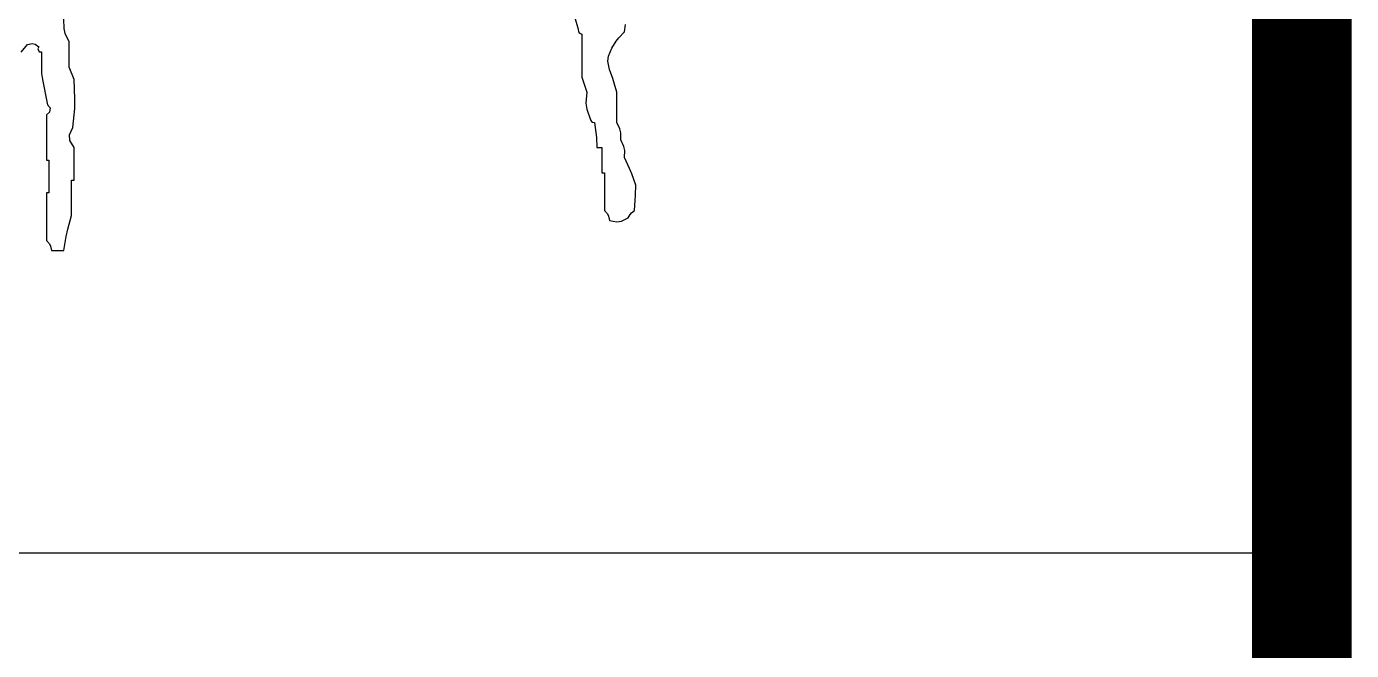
# Model space of a CAD drawing. Extents: x -737978 to 768813, y -372247 to 1140308.
# Drawn here: x 249805 to 251800, y -130818 to -129879 of the extents above; entities that cross this region are included whole.
import ezdxf

# ---------------------------------------------------------------- set-up
doc = ezdxf.new("R2010")
doc.units = 0
doc.header["$LTSCALE"] = 1000
doc.header["$MEASUREMENT"] = 0
doc.layers.get('0').update_dxf_attribs({"linetype": 'CONTINUOUS'})
doc.layers.add('PUB_TITLE', color=4, linetype='CONTINUOUS')

# ---------------------------------------------------------------- blocks, each defined once
blk = doc.blocks.new('黄履优')
for p, q in [((1.237017, 0.230099), (1.239431, 0.221714)), ((0.898575, 0.222235), (0.898525, 0.228382)), ((0.899301, 0.218969), (0.898575, 0.222235)), ((1.239431, 0.221714), (1.239736, 0.220075)), ((1.239736, 0.220075), (1.240444, 0.219131)), ((1.266506, 0.216082), (1.270271, 0.220047)), ((1.270271, 0.220047), (1.270972, 0.224851)), ((0.870137, 0.206612), (0.874353, 0.211712)), ((0.874353, 0.211712), (0.877356, 0.212371)), ((0.877356, 0.212371), (0.879414, 0.211913)), ((0.879414, 0.211913), (0.881855, 0.210045)), ((0.901859, 0.213379), (0.899301, 0.218969)), ((0.901859, 0.206711), (0.901859, 0.213379)), ((1.240444, 0.219131), (1.241932, 0.21838)), ((1.241932, 0.21838), (1.241932, 0.207044)), ((1.261936, 0.209211), (1.264803, 0.213868)), ((1.264803, 0.213868), (1.266506, 0.216082)), ((0.881855, 0.210045), (0.881093, 0.208763)), ((0.881093, 0.208763), (0.88204, 0.20687)), ((0.88204, 0.20687), (0.883522, 0.206711)), ((0.883522, 0.206711), (0.883522, 0.201043)), ((0.901859, 0.203377), (0.901859, 0.206711)), ((0.901859, 0.196709), (0.901859, 0.203377)), ((1.241932, 0.207044), (1.241932, 0.201376)), ((1.259218, 0.200651), (1.259612, 0.203999)), ((1.259612, 0.203999), (1.261936, 0.209211)), ((0.883522, 0.201043), (0.883522, 0.198209)), ((0.883522, 0.198209), (0.883522, 0.192541)), ((0.903193, 0.193375), (0.901859, 0.196709)), ((0.90386, 0.191708), (0.903193, 0.193375)), ((1.241932, 0.201376), (1.241932, 0.190041)), ((1.260269, 0.195042), (1.259218, 0.200651)), ((1.262455, 0.189106), (1.260269, 0.195042)), ((0.883522, 0.192541), (0.883856, 0.190874)), ((0.883856, 0.190874), (0.884022, 0.190041)), ((0.884022, 0.190041), (0.884356, 0.188374)), ((0.884356, 0.188374), (0.885689, 0.181705)), ((0.905193, 0.188374), (0.90386, 0.191708)), ((0.905827, 0.175716), (0.905193, 0.188374)), ((1.241932, 0.190041), (1.243266, 0.18604)), ((1.243266, 0.18604), (1.243932, 0.184039)), ((1.263458, 0.186099), (1.262455, 0.189106)), ((1.26527, 0.180038), (1.263458, 0.186099)), ((0.885689, 0.181705), (0.886356, 0.178371)), ((0.886356, 0.178371), (0.88769, 0.171703)), ((1.243932, 0.184039), (1.245266, 0.180038)), ((1.245266, 0.180038), (1.244723, 0.172656)), ((1.26527, 0.172037), (1.26527, 0.180038)), ((0.88769, 0.171703), (0.889333, 0.169576)), ((0.889333, 0.169576), (0.888973, 0.166692)), ((0.90436, 0.1567), (0.905658, 0.169307)), ((0.905658, 0.169307), (0.905827, 0.175716)), ((1.244723, 0.172656), (1.245267, 0.168669)), ((1.245267, 0.168669), (1.247767, 0.161701)), ((1.26527, 0.168036), (1.26527, 0.172037)), ((1.26527, 0.160034), (1.26527, 0.168036)), ((0.888973, 0.166692), (0.886856, 0.165035)), ((0.886856, 0.165035), (0.886856, 0.153033)), ((1.247767, 0.161701), (1.248373, 0.160663)), ((1.248373, 0.160663), (1.249076, 0.160195)), ((1.249076, 0.160195), (1.250267, 0.160034)), ((1.250267, 0.160034), (1.251331, 0.153418)), ((1.267214, 0.155674), (1.26527, 0.160034)), ((0.886856, 0.153033), (0.886856, 0.147031)), ((0.902223, 0.151801), (0.90436, 0.1567)), ((0.902463, 0.147959), (0.902223, 0.151801)), ((1.251331, 0.153418), (1.251667, 0.15006)), ((1.251667, 0.15006), (1.251934, 0.143364)), ((1.267758, 0.153139), (1.267214, 0.155674)), ((1.267771, 0.148365), (1.267758, 0.153139)), ((0.886856, 0.147031), (0.886856, 0.135029)), ((0.905193, 0.143364), (0.902463, 0.147959)), ((0.905193, 0.134695), (0.905193, 0.143364)), ((1.251934, 0.143364), (1.253268, 0.143364)), ((1.253268, 0.143364), (1.253935, 0.143364)), ((1.253935, 0.143364), (1.255268, 0.143364)), ((1.255268, 0.143364), (1.255268, 0.136696)), ((1.269928, 0.144107), (1.267771, 0.148365)), ((1.270494, 0.141464), (1.269928, 0.144107)), ((1.270271, 0.136696), (1.270494, 0.141464)), ((0.886856, 0.135029), (0.887523, 0.135029)), ((0.887523, 0.135029), (0.887856, 0.135029)), ((0.887856, 0.135029), (0.888523, 0.135029)), ((0.888523, 0.135029), (0.888523, 0.12636)), ((0.905193, 0.130361), (0.905193, 0.134695)), ((1.255268, 0.136696), (1.255268, 0.133362)), ((1.255268, 0.133362), (1.255268, 0.126694)), ((1.273585, 0.129497), (1.270271, 0.136696)), ((0.888523, 0.12636), (0.888523, 0.122026)), ((0.905193, 0.121693), (0.905193, 0.130361)), ((1.255268, 0.126694), (1.255935, 0.126694)), ((1.255935, 0.126694), (1.256268, 0.126694)), ((1.256268, 0.126694), (1.256935, 0.126694)), ((1.256935, 0.126694), (1.256935, 0.116692)), ((1.275091, 0.125816), (1.273585, 0.129497)), ((1.277773, 0.118359), (1.275091, 0.125816)), ((0.888523, 0.122026), (0.888523, 0.113358)), ((0.903526, 0.112357), (0.903526, 0.121693)), ((0.903526, 0.121693), (0.904193, 0.121693)), ((0.904193, 0.121693), (0.904527, 0.121693)), ((0.904527, 0.121693), (0.905193, 0.121693)), ((1.256935, 0.116692), (1.256935, 0.111691)), ((1.277491, 0.111688), (1.277773, 0.118359)), ((0.887523, 0.113358), (0.886856, 0.113358)), ((0.886856, 0.113358), (0.886856, 0.100688)), ((0.887856, 0.113358), (0.887523, 0.113358)), ((0.888523, 0.113358), (0.887856, 0.113358)), ((0.903526, 0.10769), (0.903526, 0.112357)), ((0.903526, 0.098354), (0.903526, 0.10769)), ((1.256935, 0.111691), (1.256935, 0.101688)), ((1.27694, 0.101688), (1.277325, 0.108354)), ((1.277325, 0.108354), (1.277491, 0.111688)), ((0.886856, 0.100688), (0.886856, 0.094353)), ((0.900974, 0.089155), (0.903526, 0.098354)), ((1.256935, 0.101688), (1.258931, 0.099472)), ((1.258931, 0.099472), (1.259694, 0.097946)), ((1.259694, 0.097946), (1.260269, 0.09502)), ((1.26822, 0.094511), (1.272772, 0.096687)), ((1.272772, 0.096687), (1.27399, 0.098989)), ((1.27399, 0.098989), (1.274896, 0.100075)), ((1.274896, 0.100075), (1.27694, 0.101688)), ((0.886856, 0.094353), (0.886856, 0.081684)), ((0.899967, 0.084454), (0.900974, 0.089155)), ((1.260269, 0.09502), (1.265232, 0.094112)), ((1.265232, 0.094112), (1.26822, 0.094511)), ((0.886856, 0.081684), (0.888852, 0.079468)), ((0.888852, 0.079468), (0.889615, 0.077942)), ((0.898525, 0.075016), (0.899967, 0.084454)), ((0.889615, 0.077942), (0.89019, 0.075016)), ((0.89019, 0.075016), (0.893524, 0.075016)), ((0.893524, 0.075016), (0.895191, 0.075016)), ((0.895191, 0.075016), (0.898525, 0.075016))]:
    blk.add_line(p, q)
blk = doc.blocks.new('TQ1')
at = {"layer": 'PUB_TITLE'}
blk.add_line((-49854.76, -405554.76), (-43854.76, -405554.76), dxfattribs=at)
at = {"xscale": 1056, "yscale": 1056, "zscale": 1056}
blk.add_blockref('黄履优', (-45670.41, -405422.44), dxfattribs=at)

msp = doc.modelspace()

# ---------------------------------------------------------------- linework, layer by layer
at = {"layer": 'PUB_TITLE', "const_width": 150}
msp.add_lwpolyline([(99324.9, -158410.6), (251724.9, -158410.6), (251724.9, -72310.6), (99324.9, -72310.6)], close=True, dxfattribs=at)

# ---------------------------------------------------------------- block references
at = {"xscale": 2.15028113370122, "yscale": 2.15028113370122, "zscale": 2.15028113370122}
msp.add_blockref('TQ1', (346024.9, 741385.6), dxfattribs=at)

doc.saveas('drawing.dxf')
